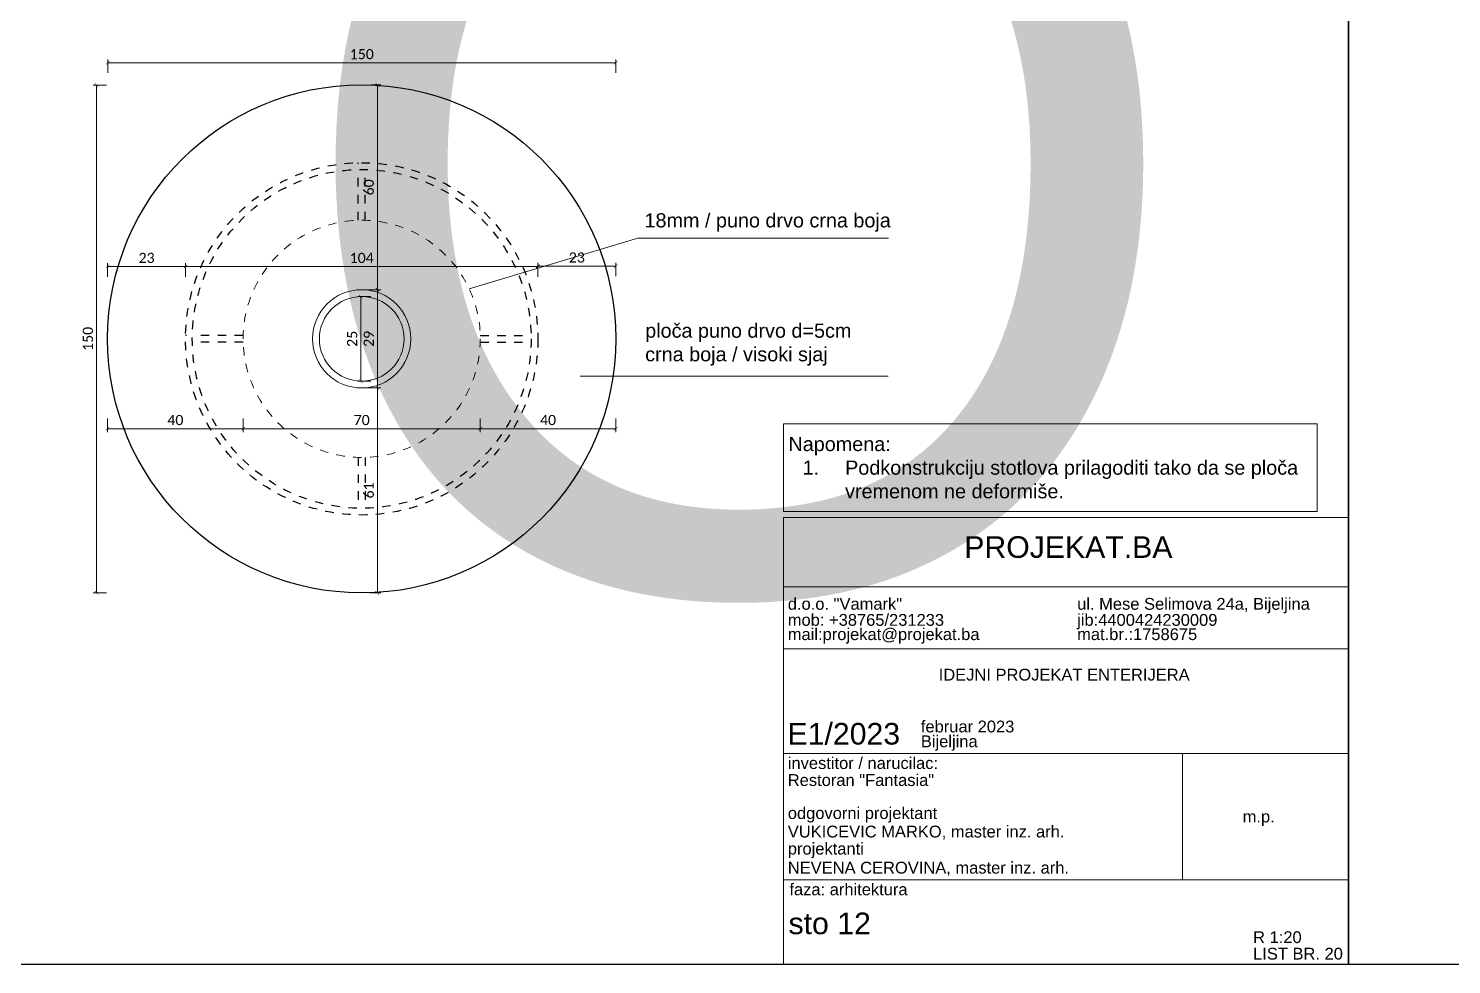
# Model space of a CAD drawing. Header units: centimetres. Extents: x -26724 to 60145, y -23645 to 6771.
# Drawn here: x 15897.1 to 16317.1, y 80.7 to 357.1 of the extents above; entities that cross this region are included whole.
import ezdxf

# ---------------------------------------------------------------- set-up
doc = ezdxf.new("R2010")
doc.units = ezdxf.units.CM
doc.linetypes.add('DALEKOVOD_VN', pattern=[5, 2.5, -2.5])
for name, color, linetype, lineweight in [('2.IZGLED', 7, 'Continuous', 13), ('4.KOTE', 88, 'Continuous', 15), ('kote', 7, 'Continuous', 20), ('zid', 7, 'Continuous', 40)]:
    doc.layers.add(name, color=color, linetype=linetype, lineweight=lineweight)
doc.layers.add('3.IZGLED 2', color=7, linetype='Continuous', lineweight=9, true_color=0x4a4a4a)
for name, color, linetype in [('pozicije', 7, 'Continuous'), ('tekst', 7, 'Continuous'), ('tekst @ 50', 7, 'Continuous')]:
    doc.layers.add(name, color=color, linetype=linetype)
doc.styles.add('0.15', font='arial.ttf', dxfattribs={"height": 0.15})
doc.styles.add('Notes', font='arial.ttf', dxfattribs={"height": 3})
doc.styles.get("Standard").update_dxf_attribs({"font": 'calibri.ttf'})
doc.dimstyles.new('ja 1 10', dxfattribs={"dimtxt": 3, "dimasz": 1, "dimexe": 1, "dimexo": 1, "dimgap": 1, "dimtad": 1, "dimdec": 0, "dimtxsty": 'Standard', "dimblk": 'ARCHTICK', "dimcen": 2.5, "dimclrd": 256, "dimclrt": 7, "dimadec": 0, "dimazin": 0, "dimtfac": 1, "dimtdec": 0, "dimtix": 1, "dimtmove": 1, "dimatfit": 3, "dimldrblk": 'ARCHTICK', "dimfxl": 3, "dimfxlon": 1, "dimlwd": 0, "dimlwe": 9, "dimarcsym": 0})

# ---------------------------------------------------------------- blocks, each defined once
blk = doc.blocks.new('*U3233')
at = {"layer": 'tekst @ 50', "ltscale": 0.8, "insert": (15524.97, 441.06), "char_height": 250, "attachment_point": 1, "style": 'Notes'}
blk.add_mtext_dynamic_manual_height_columns('STO 11', width=14532.2271, gutter_width=37500, heights=[0], dxfattribs=at)
blk = doc.blocks.new('_ArchTick')
at = {"color": 0, "linetype": 'ByBlock', "const_width": 0.15}
blk.add_lwpolyline([(-0.5, -0.5), (0.5, 0.5)], dxfattribs=at)
blk = doc.blocks.new('*D1386')
at = {"layer": '4.KOTE', "color": 0, "lineweight": 9, "transparency": 16777216}
for p, q in [((15920.16, 340.36), (15916.16, 340.36)), ((15920.16, 190.49), (15916.16, 190.49))]:
    blk.add_line(p, q, dxfattribs=at)
at = {"layer": '4.KOTE', "lineweight": 0, "transparency": 16777216}
blk.add_line((15917.16, 340.36), (15917.16, 190.49), dxfattribs=at)
at = {"layer": 'Defpoints', "color": 0, "transparency": 16777216}
for p in [(15992.32, 340.36), (15917.16, 190.49), (15998.59, 190.49)]:
    blk.add_point(p, dxfattribs=at)
at = {"layer": '4.KOTE', "lineweight": 0, "transparency": 16777216}
for p, rotation in [((15917.16, 340.36), 90), ((15917.16, 190.49), 270)]:
    blk.add_blockref('_ArchTick', p, dxfattribs=dict(at, rotation=rotation))
at = {"layer": '4.KOTE', "color": 7, "transparency": 16777216, "insert": (15914.62, 265.43), "char_height": 3, "attachment_point": 5, "rotation": 90}
blk.add_mtext('150', dxfattribs=at)
blk = doc.blocks.new('*D1387')
at = {"layer": '4.KOTE', "color": 0, "lineweight": 9, "transparency": 16777216}
for p, q in [((15997.08, 279.94), (16001.08, 279.94)), ((15997.08, 250.95), (16001.08, 250.95))]:
    blk.add_line(p, q, dxfattribs=at)
at = {"layer": '4.KOTE', "lineweight": 0, "transparency": 16777216}
blk.add_line((16000.08, 279.94), (16000.08, 250.95), dxfattribs=at)
at = {"layer": 'Defpoints', "color": 0, "transparency": 16777216}
for p in [(15983.01, 279.94), (15982.18, 250.95), (16000.08, 250.95)]:
    blk.add_point(p, dxfattribs=at)
at = {"layer": '4.KOTE', "lineweight": 0, "transparency": 16777216}
for p, rotation in [((16000.08, 279.94), 90), ((16000.08, 250.95), 270)]:
    blk.add_blockref('_ArchTick', p, dxfattribs=dict(at, rotation=rotation))
at = {"layer": '4.KOTE', "color": 7, "transparency": 16777216, "insert": (15997.54, 265.44), "char_height": 3, "attachment_point": 5, "rotation": 90}
blk.add_mtext('29', dxfattribs=at)
blk = doc.blocks.new('*D1388')
at = {"layer": '4.KOTE', "color": 0, "lineweight": 9, "transparency": 16777216}
for p, q in [((15998.18, 277.94), (15994.18, 277.94)), ((15998.18, 252.94), (15994.18, 252.94))]:
    blk.add_line(p, q, dxfattribs=at)
at = {"layer": '4.KOTE', "lineweight": 0, "transparency": 16777216}
blk.add_line((15995.18, 277.94), (15995.18, 252.94), dxfattribs=at)
at = {"layer": 'Defpoints', "color": 0, "transparency": 16777216}
for p in [(16012.14, 277.94), (15995.18, 252.94), (16011.8, 252.94)]:
    blk.add_point(p, dxfattribs=at)
at = {"layer": '4.KOTE', "lineweight": 0, "transparency": 16777216}
for p, rotation in [((15995.18, 277.94), 90), ((15995.18, 252.94), 270)]:
    blk.add_blockref('_ArchTick', p, dxfattribs=dict(at, rotation=rotation))
at = {"layer": '4.KOTE', "color": 7, "transparency": 16777216, "insert": (15992.64, 265.44), "char_height": 3, "attachment_point": 5, "rotation": 90}
blk.add_mtext('25', dxfattribs=at)
blk = doc.blocks.new('*D1389')
at = {"layer": '4.KOTE', "color": 0, "lineweight": 9, "transparency": 16777216}
for p, q in [((15920.49, 343.94), (15920.49, 347.94)), ((16070.45, 343.94), (16070.45, 347.94))]:
    blk.add_line(p, q, dxfattribs=at)
at = {"layer": '4.KOTE', "lineweight": 0, "transparency": 16777216}
blk.add_line((16070.45, 346.94), (15920.49, 346.94), dxfattribs=at)
at = {"layer": 'Defpoints', "color": 0, "transparency": 16777216}
for p in [(15920.49, 346.94), (15920.49, 263.03), (16070.45, 264.42)]:
    blk.add_point(p, dxfattribs=at)
at = {"layer": '4.KOTE', "lineweight": 0, "transparency": 16777216, "rotation": 180}
blk.add_blockref('_ArchTick', (15920.49, 346.94), dxfattribs=at)
at = {"layer": '4.KOTE', "lineweight": 0, "transparency": 16777216}
blk.add_blockref('_ArchTick', (16070.45, 346.94), dxfattribs=at)
at = {"layer": '4.KOTE', "color": 7, "transparency": 16777216, "insert": (15995.47, 349.48), "char_height": 3, "attachment_point": 5}
blk.add_mtext('150', dxfattribs=at)
blk = doc.blocks.new('*D1390')
at = {"layer": '4.KOTE', "color": 0, "lineweight": 9, "transparency": 16777216}
for p, q in [((15943.46, 283.78), (15943.46, 287.78)), ((16047.44, 283.78), (16047.44, 287.78))]:
    blk.add_line(p, q, dxfattribs=at)
at = {"layer": '4.KOTE', "lineweight": 0, "transparency": 16777216}
blk.add_line((15943.46, 286.78), (16047.44, 286.78), dxfattribs=at)
at = {"layer": 'Defpoints', "color": 0, "transparency": 16777216}
for p in [(16047.44, 286.78), (15943.46, 266.43), (16047.44, 264.43)]:
    blk.add_point(p, dxfattribs=at)
at = {"layer": '4.KOTE', "lineweight": 0, "transparency": 16777216, "rotation": 180}
blk.add_blockref('_ArchTick', (15943.46, 286.78), dxfattribs=at)
at = {"layer": '4.KOTE', "lineweight": 0, "transparency": 16777216}
blk.add_blockref('_ArchTick', (16047.44, 286.78), dxfattribs=at)
at = {"layer": '4.KOTE', "color": 7, "transparency": 16777216, "insert": (15995.45, 289.32), "char_height": 3, "attachment_point": 5}
blk.add_mtext('104', dxfattribs=at)
blk = doc.blocks.new('*D1391')
at = {"layer": '4.KOTE', "color": 0, "lineweight": 9, "transparency": 16777216}
for p, q in [((15960.45, 241.92), (15960.45, 237.92)), ((16030.45, 241.92), (16030.45, 237.92))]:
    blk.add_line(p, q, dxfattribs=at)
at = {"layer": '4.KOTE', "lineweight": 0, "transparency": 16777216}
blk.add_line((15960.45, 238.92), (16030.45, 238.92), dxfattribs=at)
at = {"layer": 'Defpoints', "color": 0, "transparency": 16777216}
for p in [(15960.45, 266.43), (16030.45, 266.43), (16030.45, 238.92)]:
    blk.add_point(p, dxfattribs=at)
at = {"layer": '4.KOTE', "lineweight": 0, "transparency": 16777216, "rotation": 180}
blk.add_blockref('_ArchTick', (15960.45, 238.92), dxfattribs=at)
at = {"layer": '4.KOTE', "lineweight": 0, "transparency": 16777216}
blk.add_blockref('_ArchTick', (16030.45, 238.92), dxfattribs=at)
at = {"layer": '4.KOTE', "color": 7, "transparency": 16777216, "insert": (15995.45, 241.46), "char_height": 3, "attachment_point": 5}
blk.add_mtext('70', dxfattribs=at)
blk = doc.blocks.new('*D1392')
at = {"layer": '4.KOTE', "color": 0, "lineweight": 9, "transparency": 16777216}
for p, q in [((15998.2, 340.41), (16001.08, 340.41)), ((15997.08, 279.94), (16001.08, 279.94))]:
    blk.add_line(p, q, dxfattribs=at)
at = {"layer": '4.KOTE', "lineweight": 0, "transparency": 16777216}
blk.add_line((16000.08, 340.41), (16000.08, 279.94), dxfattribs=at)
at = {"layer": 'Defpoints', "color": 0, "transparency": 16777216}
for p in [(15997.2, 340.41), (15995.79, 279.94), (16000.08, 279.94)]:
    blk.add_point(p, dxfattribs=at)
at = {"layer": '4.KOTE', "lineweight": 0, "transparency": 16777216}
for p, rotation in [((16000.08, 340.41), 90), ((16000.08, 279.94), 270)]:
    blk.add_blockref('_ArchTick', p, dxfattribs=dict(at, rotation=rotation))
at = {"layer": '4.KOTE', "color": 7, "transparency": 16777216, "insert": (15997.54, 310.17), "char_height": 3, "attachment_point": 5, "rotation": 90}
blk.add_mtext('60', dxfattribs=at)
blk = doc.blocks.new('*D1393')
at = {"layer": '4.KOTE', "color": 0, "lineweight": 9, "transparency": 16777216}
for p, q in [((16000.08, 250.95), (16001.08, 250.95)), ((15997.88, 190.44), (16001.08, 190.44))]:
    blk.add_line(p, q, dxfattribs=at)
at = {"layer": '4.KOTE', "lineweight": 0, "transparency": 16777216}
blk.add_line((16000.08, 250.95), (16000.08, 190.44), dxfattribs=at)
at = {"layer": 'Defpoints', "color": 0, "transparency": 16777216}
for p in [(16000.08, 250.95), (15996.88, 190.44), (16000.08, 190.44)]:
    blk.add_point(p, dxfattribs=at)
at = {"layer": '4.KOTE', "lineweight": 0, "transparency": 16777216}
for p, rotation in [((16000.08, 250.95), 90), ((16000.08, 190.44), 270)]:
    blk.add_blockref('_ArchTick', p, dxfattribs=dict(at, rotation=rotation))
at = {"layer": '4.KOTE', "color": 7, "transparency": 16777216, "insert": (15997.54, 220.69), "char_height": 3, "attachment_point": 5, "rotation": 90}
blk.add_mtext('61', dxfattribs=at)
blk = doc.blocks.new('*D1394')
at = {"layer": '4.KOTE', "color": 0, "lineweight": 9, "transparency": 16777216}
for p, q in [((16047.44, 286.9), (16047.44, 287.9)), ((16070.44, 283.9), (16070.44, 287.9))]:
    blk.add_line(p, q, dxfattribs=at)
at = {"layer": '4.KOTE', "lineweight": 0, "transparency": 16777216}
blk.add_line((16047.44, 286.9), (16070.44, 286.9), dxfattribs=at)
at = {"layer": 'Defpoints', "color": 0, "transparency": 16777216}
for p in [(16047.44, 286.78), (16070.44, 286.9), (16070.44, 264.02)]:
    blk.add_point(p, dxfattribs=at)
at = {"layer": '4.KOTE', "lineweight": 0, "transparency": 16777216, "rotation": 180}
blk.add_blockref('_ArchTick', (16047.44, 286.9), dxfattribs=at)
at = {"layer": '4.KOTE', "lineweight": 0, "transparency": 16777216}
blk.add_blockref('_ArchTick', (16070.44, 286.9), dxfattribs=at)
at = {"layer": '4.KOTE', "color": 7, "transparency": 16777216, "insert": (16058.94, 289.44), "char_height": 3, "attachment_point": 5}
blk.add_mtext('23', dxfattribs=at)
blk = doc.blocks.new('*D1395')
at = {"layer": '4.KOTE', "color": 0, "lineweight": 9, "transparency": 16777216}
for p, q in [((15920.46, 283.78), (15920.46, 287.78)), ((15943.46, 286.78), (15943.46, 287.78))]:
    blk.add_line(p, q, dxfattribs=at)
at = {"layer": '4.KOTE', "lineweight": 0, "transparency": 16777216}
blk.add_line((15920.46, 286.78), (15943.46, 286.78), dxfattribs=at)
at = {"layer": 'Defpoints', "color": 0, "transparency": 16777216}
for p in [(15943.46, 286.78), (15943.46, 286.78), (15920.46, 264.79)]:
    blk.add_point(p, dxfattribs=at)
at = {"layer": '4.KOTE', "lineweight": 0, "transparency": 16777216, "rotation": 180}
blk.add_blockref('_ArchTick', (15920.46, 286.78), dxfattribs=at)
at = {"layer": '4.KOTE', "lineweight": 0, "transparency": 16777216}
blk.add_blockref('_ArchTick', (15943.46, 286.78), dxfattribs=at)
at = {"layer": '4.KOTE', "color": 7, "transparency": 16777216, "insert": (15931.96, 289.32), "char_height": 3, "attachment_point": 5}
blk.add_mtext('23', dxfattribs=at)
blk = doc.blocks.new('*D1396')
at = {"layer": '4.KOTE', "color": 0, "lineweight": 9, "transparency": 16777216}
for p, q in [((16030.45, 241.92), (16030.45, 237.92)), ((16070.45, 241.92), (16070.45, 237.92))]:
    blk.add_line(p, q, dxfattribs=at)
at = {"layer": '4.KOTE', "lineweight": 0, "transparency": 16777216}
blk.add_line((16030.45, 238.92), (16070.45, 238.92), dxfattribs=at)
at = {"layer": 'Defpoints', "color": 0, "transparency": 16777216}
for p in [(16030.45, 266.43), (16070.45, 264.73), (16070.45, 238.92)]:
    blk.add_point(p, dxfattribs=at)
at = {"layer": '4.KOTE', "lineweight": 0, "transparency": 16777216, "rotation": 180}
blk.add_blockref('_ArchTick', (16030.45, 238.92), dxfattribs=at)
at = {"layer": '4.KOTE', "lineweight": 0, "transparency": 16777216}
blk.add_blockref('_ArchTick', (16070.45, 238.92), dxfattribs=at)
at = {"layer": '4.KOTE', "color": 7, "transparency": 16777216, "insert": (16050.45, 241.46), "char_height": 3, "attachment_point": 5}
blk.add_mtext('40', dxfattribs=at)
blk = doc.blocks.new('*D1397')
at = {"layer": '4.KOTE', "color": 0, "lineweight": 9, "transparency": 16777216}
for p, q in [((15920.45, 241.92), (15920.45, 237.92)), ((15960.45, 241.92), (15960.45, 237.92))]:
    blk.add_line(p, q, dxfattribs=at)
at = {"layer": '4.KOTE', "lineweight": 0, "transparency": 16777216}
blk.add_line((15960.45, 238.92), (15920.45, 238.92), dxfattribs=at)
at = {"layer": 'Defpoints', "color": 0, "transparency": 16777216}
for p in [(15920.45, 265.14), (15960.45, 264.43), (15920.45, 238.92)]:
    blk.add_point(p, dxfattribs=at)
at = {"layer": '4.KOTE', "lineweight": 0, "transparency": 16777216, "rotation": 180}
blk.add_blockref('_ArchTick', (15920.45, 238.92), dxfattribs=at)
at = {"layer": '4.KOTE', "lineweight": 0, "transparency": 16777216}
blk.add_blockref('_ArchTick', (15960.45, 238.92), dxfattribs=at)
at = {"layer": '4.KOTE', "color": 7, "transparency": 16777216, "insert": (15940.45, 241.46), "char_height": 3, "attachment_point": 5}
blk.add_mtext('40', dxfattribs=at)

msp = doc.modelspace()

# ---------------------------------------------------------------- linework, layer by layer
at = {"layer": '2.IZGLED', "lineweight": 25, "ltscale": 50}
for points in [[(15866.73, 674.73), (16286.73, 674.73), (16286.73, 80.73), (15866.73, 80.73)], [(16286.73, 674.73), (16706.73, 674.73), (16706.73, 80.73), (16286.73, 80.73)]]:
    msp.add_lwpolyline(points, close=True, dxfattribs=at)
at = {"layer": '2.IZGLED'}
for radius in [14.5, 12.5]:
    msp.add_circle((15995.45, 265.44), radius, dxfattribs=at)
at = {"layer": '3.IZGLED 2', "linetype": 'DALEKOVOD_VN', "lineweight": 25}
for p, q in [((15994.45, 317.15), (15994.45, 317.42)), ((15994.45, 300.43), (15994.45, 315.42)), ((15996.45, 300.43), (15996.45, 315.42)), ((15943.73, 266.43), (15943.46, 266.43)), ((15960.45, 266.43), (15945.46, 266.43)), ((16030.45, 266.43), (16045.44, 266.43)), ((15960.45, 264.43), (15945.46, 264.43)), ((16030.45, 264.43), (16045.44, 264.43)), ((15994.45, 230.43), (15994.45, 215.44)), ((15996.45, 230.43), (15996.45, 215.44))]:
    msp.add_line(p, q, dxfattribs=at)
at = {"layer": '3.IZGLED 2', "ltscale": 50}
msp.add_line((16076.99, 295.11), (16027.19, 280.19), dxfattribs=at)
at = {"layer": '3.IZGLED 2'}
for p, q in [((16076.99, 295.11), (16150.97, 295.11)), ((16059.96, 254.47), (16150.79, 254.47))]:
    msp.add_line(p, q, dxfattribs=at)
msp.add_lwpolyline([(16277.43, 240.35), (16119.95, 240.35), (16119.95, 214.43), (16277.43, 214.43)], close=True, dxfattribs=at)
at = {"layer": '3.IZGLED 2', "linetype": 'DALEKOVOD_VN', "lineweight": 25}
for radius in [52, 50]:
    msp.add_circle((15995.45, 265.43), radius, dxfattribs=at)
at = {"layer": '3.IZGLED 2', "linetype": 'DALEKOVOD_VN'}
msp.add_circle((15995.45, 265.44), 35, dxfattribs=at)
at = {"layer": 'kote', "color": 0}
for p, q in [((16119.95, 212.73), (16286.73, 212.73)), ((16119.95, 80.73), (16119.95, 212.73)), ((16119.95, 192.25), (16286.73, 192.25)), ((16119.95, 173.9), (16286.73, 173.9)), ((16119.95, 143.07), (16286.73, 143.07)), ((16237.68, 143.07), (16237.68, 105.77)), ((16286.73, 105.77), (16119.95, 105.77))]:
    msp.add_line(p, q, dxfattribs=at)
at = {"layer": 'zid', "lineweight": 25, "ltscale": 50}
msp.add_circle((15995.45, 265.43), 75, dxfattribs=at)

# ---------------------------------------------------------------- block references
at = {"layer": 'tekst', "color": 3, "lineweight": 50}
msp.add_blockref('*U3233', (0, 0), dxfattribs=at)

# ---------------------------------------------------------------- texts
at = {"layer": 'pozicije', "color": 0, "style": '0.15'}
for s, height, p in [('PROJEKAT.BA', 6.3851, (16173.29, 200.78)), ('d.o.o. "Vamark"', 3.4828, (16121.21, 185.47)), ('ul. Mese Selimova 24a, Bijeljina', 3.4828, (16206.61, 185.47)), ('mob: +38765/231233', 3.4828, (16121.21, 180.73)), ('jib:4400424230009', 3.4828, (16206.61, 180.73)), ('mail:projekat@projekat.ba', 3.4828, (16121.21, 176.51)), ('mat.br.:1758675', 3.4828, (16206.61, 176.51)), ('IDEJNI PROJEKAT ENTERIJERA', 3.4828, (16165.75, 164.56)), ('E1/2023', 6.385, (16121.13, 145.67)), ('februar 2023', 3.4828, (16160.48, 149.26)), ('Bijeljina', 3.483, (16160.48, 144.89)), ('investitor / narucilac:', 3.4828, (16121.21, 138.47)), ('Restoran "Fantasia"', 3.4828, (16121.21, 133.45)), ('odgovorni projektant', 3.4828, (16121.21, 123.7)), ('VUKICEVIC MARKO, master inz. arh.', 3.4828, (16121.21, 118.25)), ('m.p.', 3.483, (16255.46, 122.69)), ('projektanti', 3.4828, (16121.21, 113.21)), ('NEVENA CEROVINA, master inz. arh.', 3.4828, (16121.21, 107.59)), ('faza: arhitektura', 3.4828, (16121.68, 101.18)), ('sto 12', 6.385, (16121.43, 89.69)), ('R 1:20', 3.483, (16258.54, 87.07)), ('LIST BR. 20', 3.4828, (16258.54, 82.2))]:
    msp.add_text(s, height=height, dxfattribs=at).set_placement(p)
at = {"layer": 'pozicije', "color": 0, "attachment_point": 1, "style": '0.15'}
for s, width, gutter_width, insert, char_height in [('18mm {\\fArial|b0|i0|c238|p34;/ puno drvo crna boja}', 108.7071, 12.5, (16078.92, 302.51), 4.1794), ('{\\fArial|b0|i0|c238|p34;ploča }puno drvo d={\\fArial|b0|i0|c238|p34;5}cm\\P{\\fArial|b0|i0|c238|p34;crna boja / visoki sjaj }', 123.3358, 12.5, (16079.12, 269.95), 4.1794), ('Napomena: \\P\\pi-12.53807,l16.71743,t16.71743;{\\fArial|b0|i0|c238|p34;1.^IPodkonstrukciju stotlova prilagoditi tako da se ploča vremenom ne deformiše.}', 159.1865, 15, (16121.41, 236.48), 4.17936)]:
    msp.add_mtext_dynamic_manual_height_columns(s, width=width, gutter_width=gutter_width, heights=[0], dxfattribs=dict(at, insert=insert, char_height=char_height))

# ---------------------------------------------------------------- dimensions: what is measured, and where the dimension line sits
at = {"layer": '4.KOTE'}
for base, p1, p2, picture, middle in [((15920.49, 346.94), (16070.45, 264.42), (15920.49, 263.03), '*D1389', (15995.47, 349.48)), ((15943.46, 286.78), (15920.46, 264.79), (15943.46, 286.78), '*D1395', (15931.96, 289.32)), ((16047.44, 286.78), (15943.46, 266.43), (16047.44, 264.43), '*D1390', (15995.45, 289.32)), ((16070.44, 286.9), (16047.44, 286.78), (16070.44, 264.02), '*D1394', (16058.94, 289.44)), ((15920.45, 238.92), (15960.45, 264.43), (15920.45, 265.14), '*D1397', (15940.45, 241.46)), ((16030.45, 238.92), (15960.45, 266.43), (16030.45, 266.43), '*D1391', (15995.45, 241.46)), ((16070.45, 238.92), (16030.45, 266.43), (16070.45, 264.73), '*D1396', (16050.45, 241.46))]:
    dim = msp.add_linear_dim(base=base, p1=p1, p2=p2, dimstyle='ja 1 10', dxfattribs=at)
    dim.commit()
    dim.dimension.update_dxf_attribs({"geometry": picture, "text_midpoint": middle})
for base, p1, p2, picture, middle in [((15917.16, 190.49), (15992.32, 340.36), (15998.59, 190.49), '*D1386', (15914.62, 265.43)), ((16000.08, 279.94), (15997.2, 340.41), (15995.79, 279.94), '*D1392', (15997.54, 310.17)), ((16000.08, 250.95), (15983.01, 279.94), (15982.18, 250.95), '*D1387', (15997.54, 265.44)), ((15995.18, 252.94), (16012.14, 277.94), (16011.8, 252.94), '*D1388', (15992.64, 265.44)), ((16000.08, 190.44), (16000.08, 250.95), (15996.88, 190.44), '*D1393', (15997.54, 220.69))]:
    dim = msp.add_linear_dim(base=base, p1=p1, p2=p2, angle=90, dimstyle='ja 1 10', dxfattribs=at)
    dim.commit()
    dim.dimension.update_dxf_attribs({"geometry": picture, "text_midpoint": middle})

doc.saveas('drawing.dxf')
